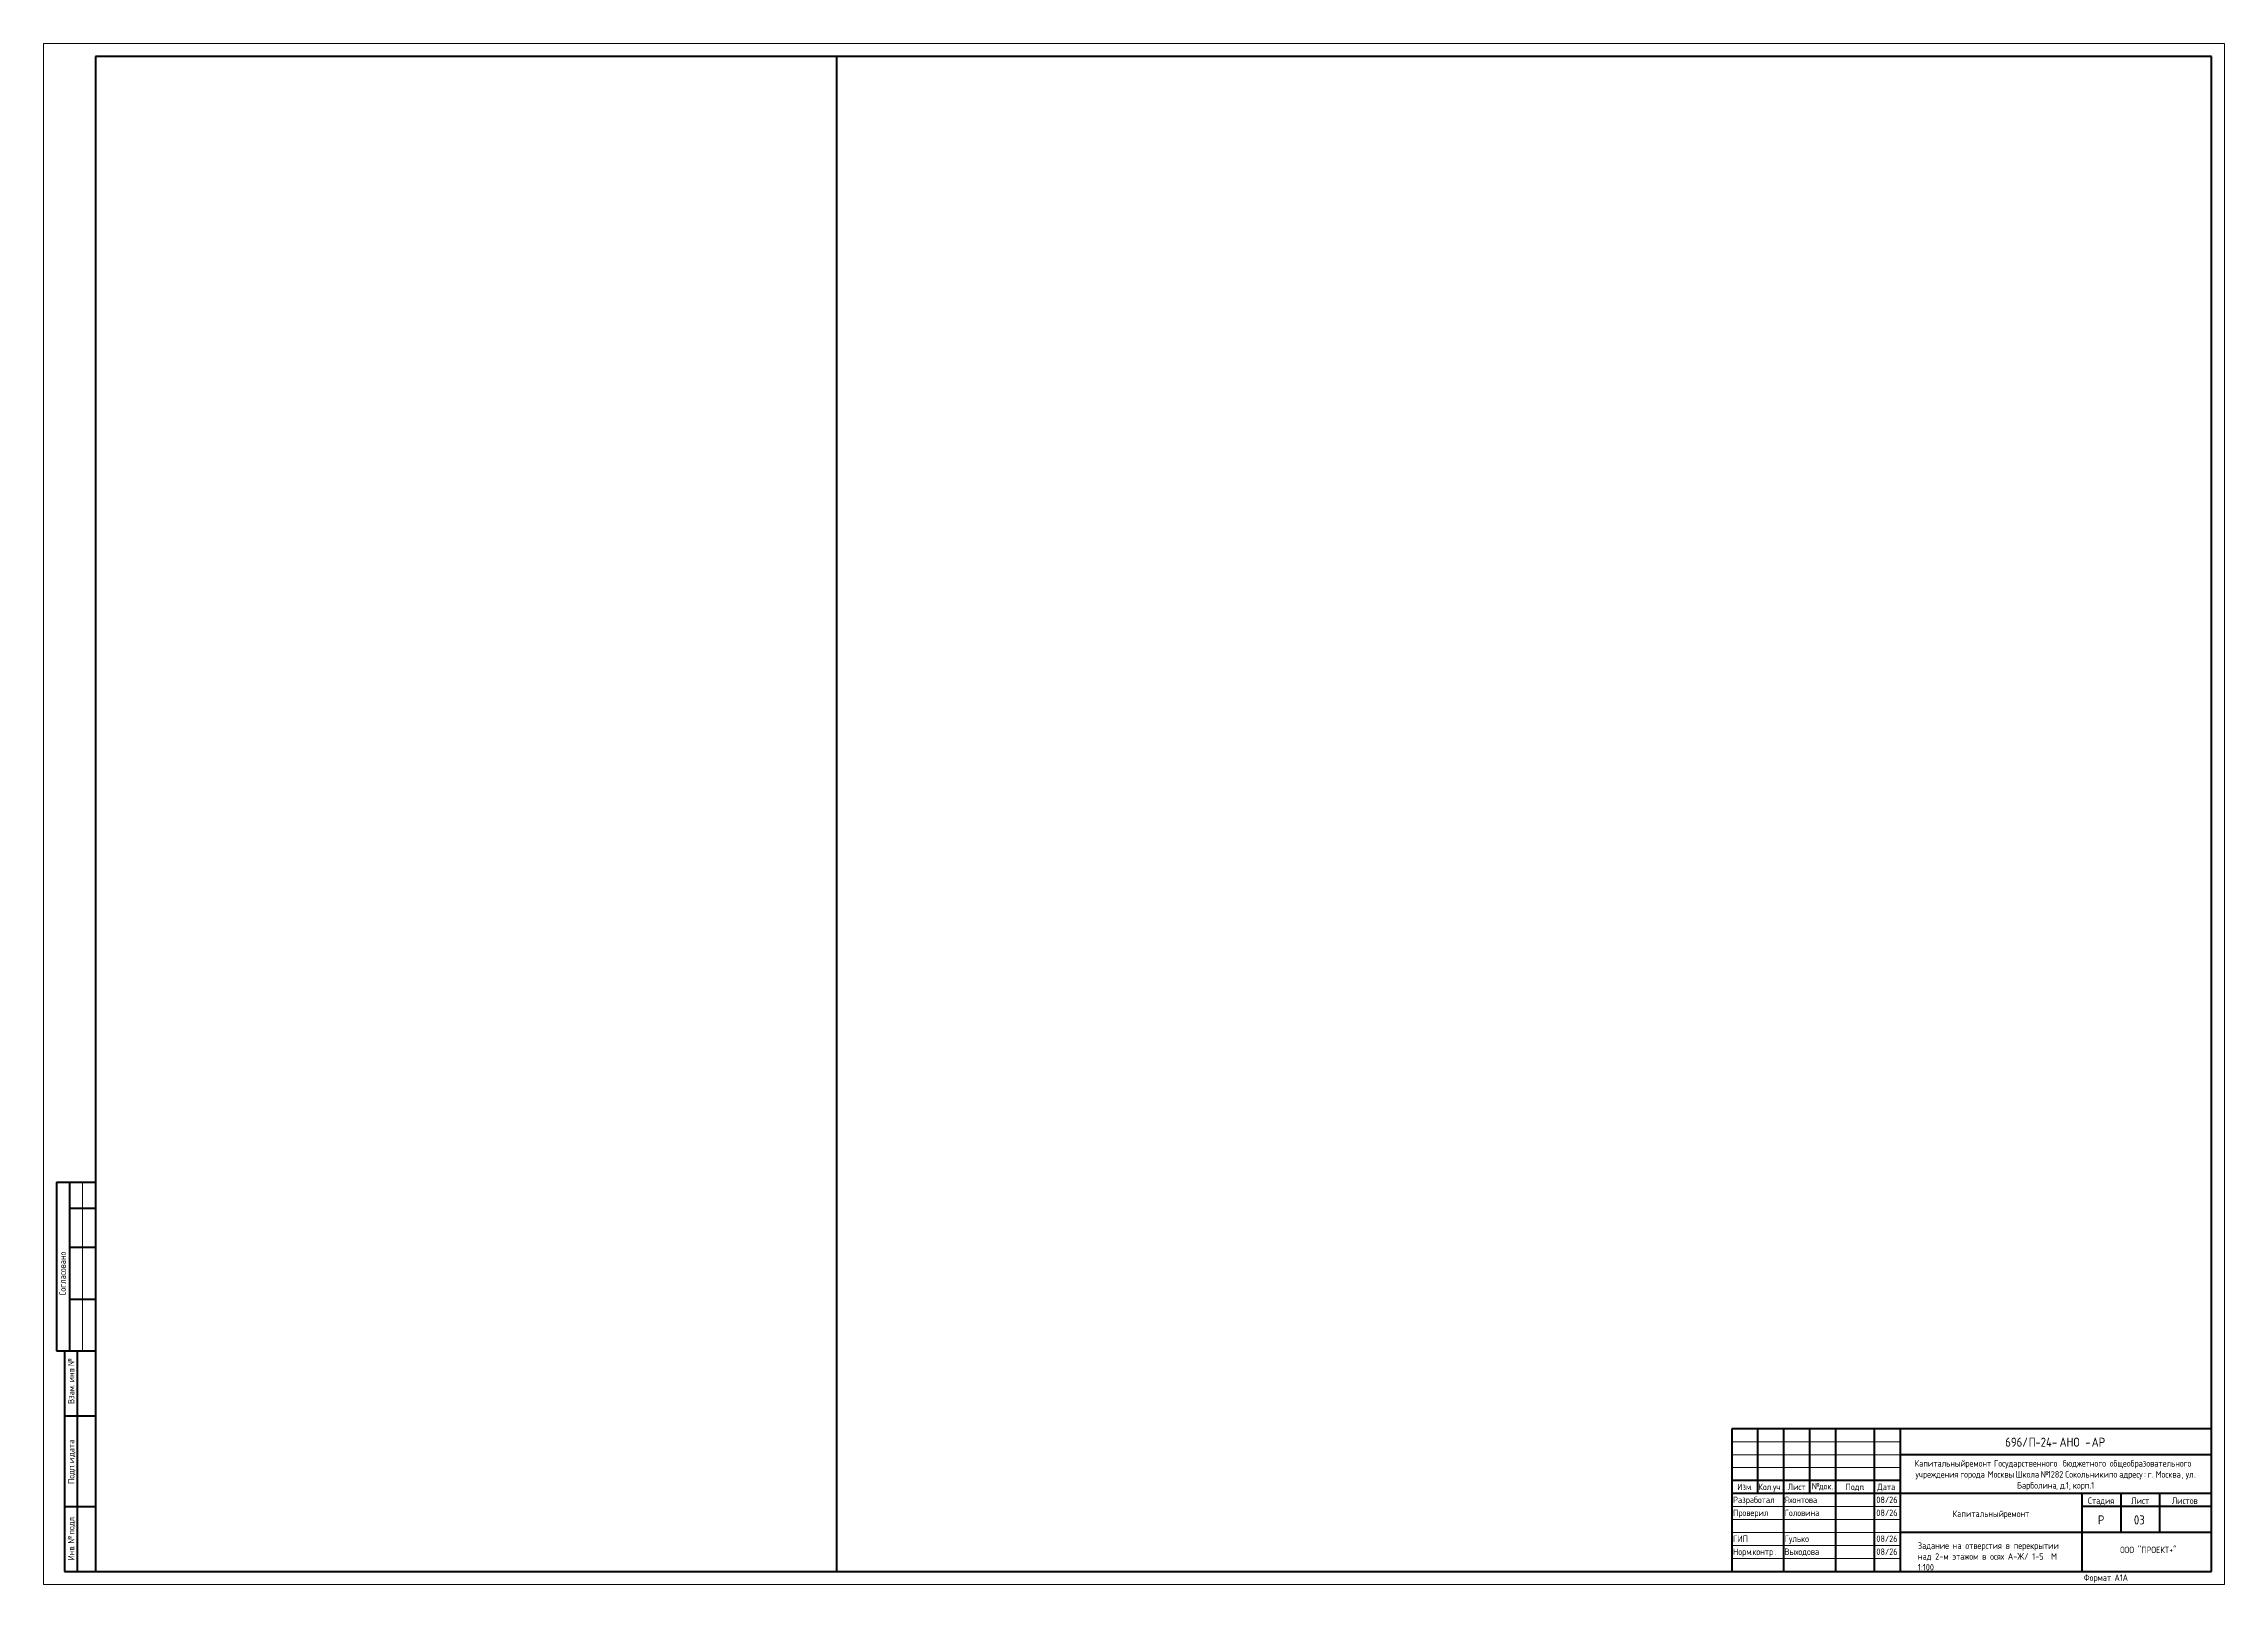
# Paper-space layout 'Layout1 (2)' of a CAD drawing. Header units: millimetres. Extents: x -841 to 0, y 0 to 594.
# The model-space entities are those that its viewports show. They can reach past a viewport. Long polylines and large blocks are cut down to what shows.
import ezdxf

# ---------------------------------------------------------------- set-up
doc = ezdxf.new("R2010")
doc.units = ezdxf.units.MM
doc.layers.add('Видовой экран НП', color=7, linetype='Continuous', plot=False)
doc.layers.add('Основная надпись', color=7, linetype='Continuous', lineweight=30)
doc.styles.add('GOST Common_3', font='GOST_Common.ttf', dxfattribs={"width": 0.9, "height": 2.5})
doc.styles.add('GOST Common_4', font='GOST_Common.ttf', dxfattribs={"width": 0.9, "height": 3.5})

# ---------------------------------------------------------------- blocks, each defined once
blk = doc.blocks.new('ADSK_ОсновнаяНадпись - Форма 3-2127565-План 1-го этажа М 1-100 Маркировочный')
at = {"layer": 'Основная надпись', "lineweight": 20}
for p, q in [((-1033, 445.5), (-192, 445.5)), ((-1033, 445.5), (-1033, -148.5)), ((-192, 445.5), (-192, -148.5)), ((-1018, 6.5), (-1018, -58.5)), ((-317, -93.5), (-382, -93.5)), ((-317, -98.5), (-382, -98.5)), ((-317, -103.5), (-382, -103.5)), ((-317, -118.5), (-382, -118.5)), ((-317, -123.5), (-382, -123.5)), ((-317, -128.5), (-382, -128.5)), ((-317, -133.5), (-382, -133.5)), ((-317, -138.5), (-382, -138.5)), ((-192, -148.5), (-1033, -148.5))]:
    blk.add_line(p, q, dxfattribs=at)
at = {"layer": 'Основная надпись', "lineweight": 50}
for p, q in [((-197, 440.5), (-1013, 440.5)), ((-1013, 440.5), (-1013, -143.5)), ((-197, -143.5), (-197, 440.5)), ((-1028, 6.5), (-1028, -58.5)), ((-1028, 6.5), (-1013, 6.5)), ((-1023, 6.5), (-1023, -58.5)), ((-1023, -3.5), (-1013, -3.5)), ((-1023, -18.5), (-1013, -18.5)), ((-1023, -38.5), (-1013, -38.5)), ((-1028, -58.5), (-1013, -58.5)), ((-1025, -58.5), (-1025, -143.5)), ((-1025, -58.5), (-1013, -58.5)), ((-1020, -58.5), (-1020, -143.5)), ((-1025, -83.5), (-1013, -83.5)), ((-197, -88.5), (-382, -88.5)), ((-382, -88.5), (-382, -143.5)), ((-372, -88.5), (-372, -113.5)), ((-362, -88.5), (-362, -143.5)), ((-352, -88.5), (-352, -113.5)), ((-342, -88.5), (-342, -143.5)), ((-327, -88.5), (-327, -143.5)), ((-317, -88.5), (-317, -143.5)), ((-197, -98.5), (-317, -98.5)), ((-317, -108.5), (-382, -108.5)), ((-197, -113.5), (-382, -113.5)), ((-247, -113.5), (-247, -143.5)), ((-232, -113.5), (-232, -128.5)), ((-217, -113.5), (-217, -128.5)), ((-1025, -118.5), (-1013, -118.5)), ((-197, -118.5), (-247, -118.5)), ((-197, -128.5), (-317, -128.5)), ((-1025, -143.5), (-1013, -143.5)), ((-1013, -143.5), (-197, -143.5))]:
    blk.add_line(p, q, dxfattribs=at)
at = {"layer": 'Основная надпись', "lineweight": 9, "char_height": 2.5, "attachment_point": 1, "rotation": 90, "style": 'GOST Common_3'}
for s, insert, width in [('Согласовано', (-1026.91, -37.14), 21.5734), ('\\fGOST Common|b0|i0|c204|p34|;\\W.9;№', (-1023.63, -64.35), 3.319), ('инв', (-1023.63, -70.6), 5.8443), ('. ', (-1023.63, -65.78), 1.7316), ('Взам', (-1023.63, -78.94), 8.3696), ('. ', (-1023.63, -72.03), 1.7316), ('\\fGOST Common|b0|i0|c204|p34|;\\W.9; ', (-1023.63, -100.13), 0.938), ('дата', (-1023.63, -99.36), 8.7304), ('\\fGOST Common|b0|i0|c204|p34|;\\W.9;и', (-1023.63, -101.74), 1.9481), ('Подп', (-1023.63, -109.78), 8.0089), ('. ', (-1023.63, -103.17), 1.7316), ('подл', (-1023.63, -129.31), 7.7924), ('\\fGOST Common|b0|i0|c204|p34|;\\W.9;.', (-1023.63, -122.88), 0.7937), ('\\fGOST Common|b0|i0|c204|p34|;\\W.9;№', (-1023.63, -132.82), 3.319), ('\\fGOST Common|b0|i0|c204|p34|;\\W.9; ', (-1023.63, -130.08), 0.938), ('Инв', (-1023.63, -139.25), 6.0608), ('. ', (-1023.63, -134.25), 1.7316)]:
    blk.add_mtext(s, dxfattribs=dict(at, insert=insert, width=width))
at = {"layer": 'Основная надпись', "lineweight": 9, "char_height": 2.5, "attachment_point": 1, "style": 'GOST Common_3'}
for s, insert, width in [('Изм', (-379.88, -109.67), 6.1329), ('\\fGOST Common|b0|i0|c204|p34|;\\W.9;.', (-374.82, -109.67), 0.7937), ('Кол', (-371.75, -109.67), 6.0608), ('\\fGOST Common|b0|i0|c204|p34|;\\W.9;.', (-366.75, -109.67), 0.7937), ('уч', (-366.1, -109.67), 3.8962), ('\\fGOST Common|b0|i0|c204|p34|;\\W.9;.', (-362.88, -109.67), 0.7937), ('Лист', (-360.41, -109.67), 8.2975), ('\\fGOST Common|b0|i0|c204|p34|;\\W.9;№', (-351.11, -109.4), 3.319), ('док', (-348.38, -109.4), 5.8443), ('\\fGOST Common|b0|i0|c204|p34|;\\W.9;.', (-343.55, -109.4), 0.7937), ('Подп', (-338.08, -109.67), 8.0089), ('\\fGOST Common|b0|i0|c204|p34|;\\W.9;.', (-331.47, -109.67), 0.7937), ('Дата', (-325.82, -109.67), 9.2354), ('Стадия', (-244.61, -114.99), 12.4101), ('Лист', (-227.92, -114.99), 8.2975), ('Листов', (-212.28, -114.99), 12.1937), ('ООО "ПРОЕКТ+"', (-232.21, -133.94), 24.0227), ('Формат', (-246.24, -144.67), 13.4202), ('Формат', (-246.24, -144.67), 13.4202), ('\\fGOST Common|b0|i0|c204|p34|;\\W.9; ', (-235.17, -144.67), 0.938), ('\\fGOST Common|b0|i0|c204|p34|;\\W.9; ', (-235.17, -144.67), 0.938), ('\\fGOST Common|b0|i0|c204|p34|;\\W.9;А', (-234.4, -144.67), 2.4532), ('\\fGOST Common|b0|i0|c204|p34|;\\W.9;А', (-234.4, -144.67), 2.4532), ('\\fGOST Common|b0|i0|c204|p34|;\\W.9;1', (-232.37, -144.67), 1.3709), ('\\fGOST Common|b0|i0|c204|p34|;\\W.9;1', (-232.37, -144.67), 1.3709), ('\\fGOST Common|b0|i0|c204|p34|;\\W.9;А', (-231.24, -144.67), 2.4532), ('\\fGOST Common|b0|i0|c204|p34|;\\W.9;А', (-231.24, -144.67), 2.4532)]:
    blk.add_mtext(s, dxfattribs=dict(at, insert=insert, width=width))

msp = doc.modelspace()

# ---------------------------------------------------------------- linework, layer by layer
at = {"color": 1, "lineweight": 40}
msp.add_lwpolyline([(194072.67, -272100.57), (430575.24, -272100.57), (430575.24, -569541.58), (194072.67, -569541.58)], close=True, dxfattribs=at)

psp = doc.layouts.new('Layout1 (2)')

# ---------------------------------------------------------------- block references
at = {"layer": 'Основная надпись', "lineweight": 9}
psp.add_blockref('ADSK_ОсновнаяНадпись - Форма 3-2127565-План 1-го этажа М 1-100 Маркировочный', (191.85, 148.15), dxfattribs=at)

# ---------------------------------------------------------------- texts
at = {"layer": 'Основная надпись', "lineweight": 9, "attachment_point": 1}
for s, insert, char_height, width, style in [('696/', (-84.66, 56.23), 3.5, 10.9671, 'GOST Common_4'), ('\\fGOST Common|b0|i0|c204|p34|;\\W.9;П', (-75.61, 56.23), 3.5, 3.1025, 'GOST Common_4'), ('-24-', (-73.05, 56.23), 3.5, 11.3278, 'GOST Common_4'), ('АНО', (-63.71, 56.23), 3.5, 9.6684, 'GOST Common_4'), (' - ', (-55.73, 56.23), 3.5, 5.3392, 'GOST Common_4'), ('АР', (-51.32, 56.23), 3.5, 6.5658, 'GOST Common_4'), ('Капитальный', (-119.63, 47.55), 2.5, 22.8, 'GOST Common_3'), ('учреждения', (-119.27, 43.32), 2.5, 19.9861, 'GOST Common_3'), ('\\fGOST Common|b0|i0|c204|p34|;\\W.9; ', (-102.63, 43.66), 2.5, 0.938, 'GOST Common_3'), ('города', (-102.01, 43.32), 2.5, 11.9051, 'GOST Common_3'), ('\\fGOST Common|b0|i0|c204|p34|;\\W.9; ', (-100.67, 47.9), 2.5, 0.938, 'GOST Common_3'), ('ремонт', (-100.05, 47.55), 2.5, 12.4101, 'GOST Common_3'), ('\\fGOST Common|b0|i0|c204|p34|;\\W.9; ', (-92.03, 43.66), 2.5, 0.938, 'GOST Common_3'), ('Москвы', (-91.41, 43.32), 2.5, 12.1215, 'GOST Common_3'), ('\\fGOST Common|b0|i0|c204|p34|;\\W.9; ', (-89.65, 47.9), 2.5, 0.938, 'GOST Common_3'), ('Государственного', (-89.03, 47.55), 2.5, 31.3139, 'GOST Common_3'), ('\\fGOST Common|b0|i0|c204|p34|;\\W.9; ', (-81.26, 43.66), 2.5, 0.938, 'GOST Common_3'), ('Школа', (-80.64, 43.32), 2.5, 10.7506, 'GOST Common_3'), ('\\fGOST Common|b0|i0|c204|p34|;\\W.9; ', (-71.62, 43.66), 2.5, 0.938, 'GOST Common_3'), ('\\fGOST Common|b0|i0|c204|p34|;\\W.9;№', (-70.99, 43.32), 2.5, 3.319, 'GOST Common_3'), ('1282 ', (-68.26, 43.32), 2.5, 8.1532, 'GOST Common_3'), ('\\fGOST Common|b0|i0|c204|p34|;\\W.9; ', (-63.04, 47.9), 2.5, 0.938, 'GOST Common_3'), ('бюджетного', (-62.42, 47.55), 2.5, 20.924, 'GOST Common_3'), ('Сокольники', (-61.53, 43.32), 2.5, 19.481, 'GOST Common_3'), ('\\fGOST Common|b0|i0|c204|p34|;\\W.9; ', (-45.3, 43.66), 2.5, 0.938, 'GOST Common_3'), ('\\fGOST Common|b0|i0|c204|p34|;\\W.9; ', (-45, 47.9), 2.5, 0.938, 'GOST Common_3'), ('по', (-44.68, 43.32), 2.5, 3.8962, 'GOST Common_3'), ('общеобразовательного', (-44.38, 47.55), 2.5, 40.5494, 'GOST Common_3'), ('\\fGOST Common|b0|i0|c204|p34|;\\W.9; ', (-41.31, 43.66), 2.5, 0.938, 'GOST Common_3'), ('адресу', (-40.69, 43.32), 2.5, 11.6165, 'GOST Common_3'), (': ', (-31.11, 43.32), 2.5, 1.7316, 'GOST Common_3'), ('\\fGOST Common|b0|i0|c204|p34|;\\W.9;г', (-29.68, 43.32), 2.5, 1.9481, 'GOST Common_3'), ('Москва', (-26.64, 43.32), 2.5, 12.1215, 'GOST Common_3'), ('ул', (-15.09, 43.32), 2.5, 3.8962, 'GOST Common_3'), ('Барболина', (-80.1, 39.08), 2.5, 18.1823, 'GOST Common_3'), (', ', (-65.1, 39.08), 2.5, 1.8759, 'GOST Common_3'), ('\\fGOST Common|b0|i0|c204|p34|;\\W.9;д', (-63.55, 39.08), 2.5, 1.9481, 'GOST Common_3'), ('.1, ', (-61.95, 39.08), 2.5, 4.0405, 'GOST Common_3'), ('корп', (-58.61, 39.08), 2.5, 7.7924, 'GOST Common_3'), ('.1', (-52.18, 39.08), 2.5, 2.1646, 'GOST Common_3'), ('. ', (-28.07, 43.32), 2.5, 1.7316, 'GOST Common_3'), (', ', (-16.64, 43.32), 2.5, 1.8759, 'GOST Common_3'), ('\\fGOST Common|b0|i0|c204|p34|;\\W.9;.', (-11.88, 43.32), 2.5, 0.7937, 'GOST Common_3'), ('Разработал', (-189.62, 33.49), 2.5, 20.7076, 'GOST Common_3'), ('Проверил', (-189.62, 28.49), 2.5, 15.8013, 'GOST Common_3'), ('Яхонтова', (-169.79, 33.49), 2.5, 16.5228, 'GOST Common_3'), ('Головина', (-169.79, 28.49), 2.5, 15.8013, 'GOST Common_3'), ('08/26', (-134.36, 33.49), 2.5, 15.5848, 'GOST Common_3'), ('08/26', (-134.36, 28.49), 2.5, 15.5848, 'GOST Common_3'), ('Капитальный', (-104.95, 28.13), 2.5, 22.8, 'GOST Common_3'), ('\\fGOST Common|b0|i0|c204|p34|;\\W.9; ', (-85.99, 28.48), 2.5, 0.938, 'GOST Common_3'), ('ремонт', (-85.37, 28.13), 2.5, 12.4101, 'GOST Common_3'), ('\\fGOST Common|b0|i0|c204|p34|;\\W.9;Р', (-48.92, 26.27), 3.5, 3.1025, 'GOST Common_4'), ('03', (-35.05, 26.27), 3.5, 5.8443, 'GOST Common_4'), ('ГИП', (-189.62, 18.49), 2.5, 6.5658, 'GOST Common_3'), ('Гулько', (-169.79, 18.49), 2.5, 11.6886, 'GOST Common_3'), ('08/26', (-134.36, 18.49), 2.5, 15.5848, 'GOST Common_3'), ('Норм', (-189.62, 13.49), 2.5, 8.2253, 'GOST Common_3'), ('\\fGOST Common|b0|i0|c204|p34|;\\W.9;.', (-182.84, 13.49), 2.5, 0.7937, 'GOST Common_3'), ('контр', (-182.18, 13.49), 2.5, 10.2456, 'GOST Common_3'), ('\\fGOST Common|b0|i0|c204|p34|;\\W.9;.', (-173.73, 13.49), 2.5, 0.7937, 'GOST Common_3'), ('Выходова', (-169.79, 13.49), 2.5, 16.3063, 'GOST Common_3'), ('08/26', (-134.36, 13.49), 2.5, 15.5848, 'GOST Common_3'), ('Задание на отверстия в перекрытии над 2-м этажом в осях А-Ж/ 1-5  М 1:100', (-118.34, 15.83), 2.5, 56.8594, 'GOST Common_3'), ('\\fGOST Common|b0|i0|c204|p34|;\\W.9; ', (-104.68, 13.54), 2.5, 0.938, 'GOST Common_3'), ('\\fGOST Common|b0|i0|c204|p34|;\\W.9; ', (-94.68, 13.54), 2.5, 0.938, 'GOST Common_3')]:
    psp.add_mtext(s, dxfattribs=dict(at, insert=insert, char_height=char_height, width=width, style=style))

# ---------------------------------------------------------------- viewports
at = {"layer": 'Видовой экран НП', "view_target_point": (-2998.67, -409346.87)}
psp.add_viewport(center=(-413.15, 296.65), size=(816, 584), view_center_point=(209282.35, -2466.01), view_height=58400, dxfattribs=at)

doc.saveas('drawing.dxf')
